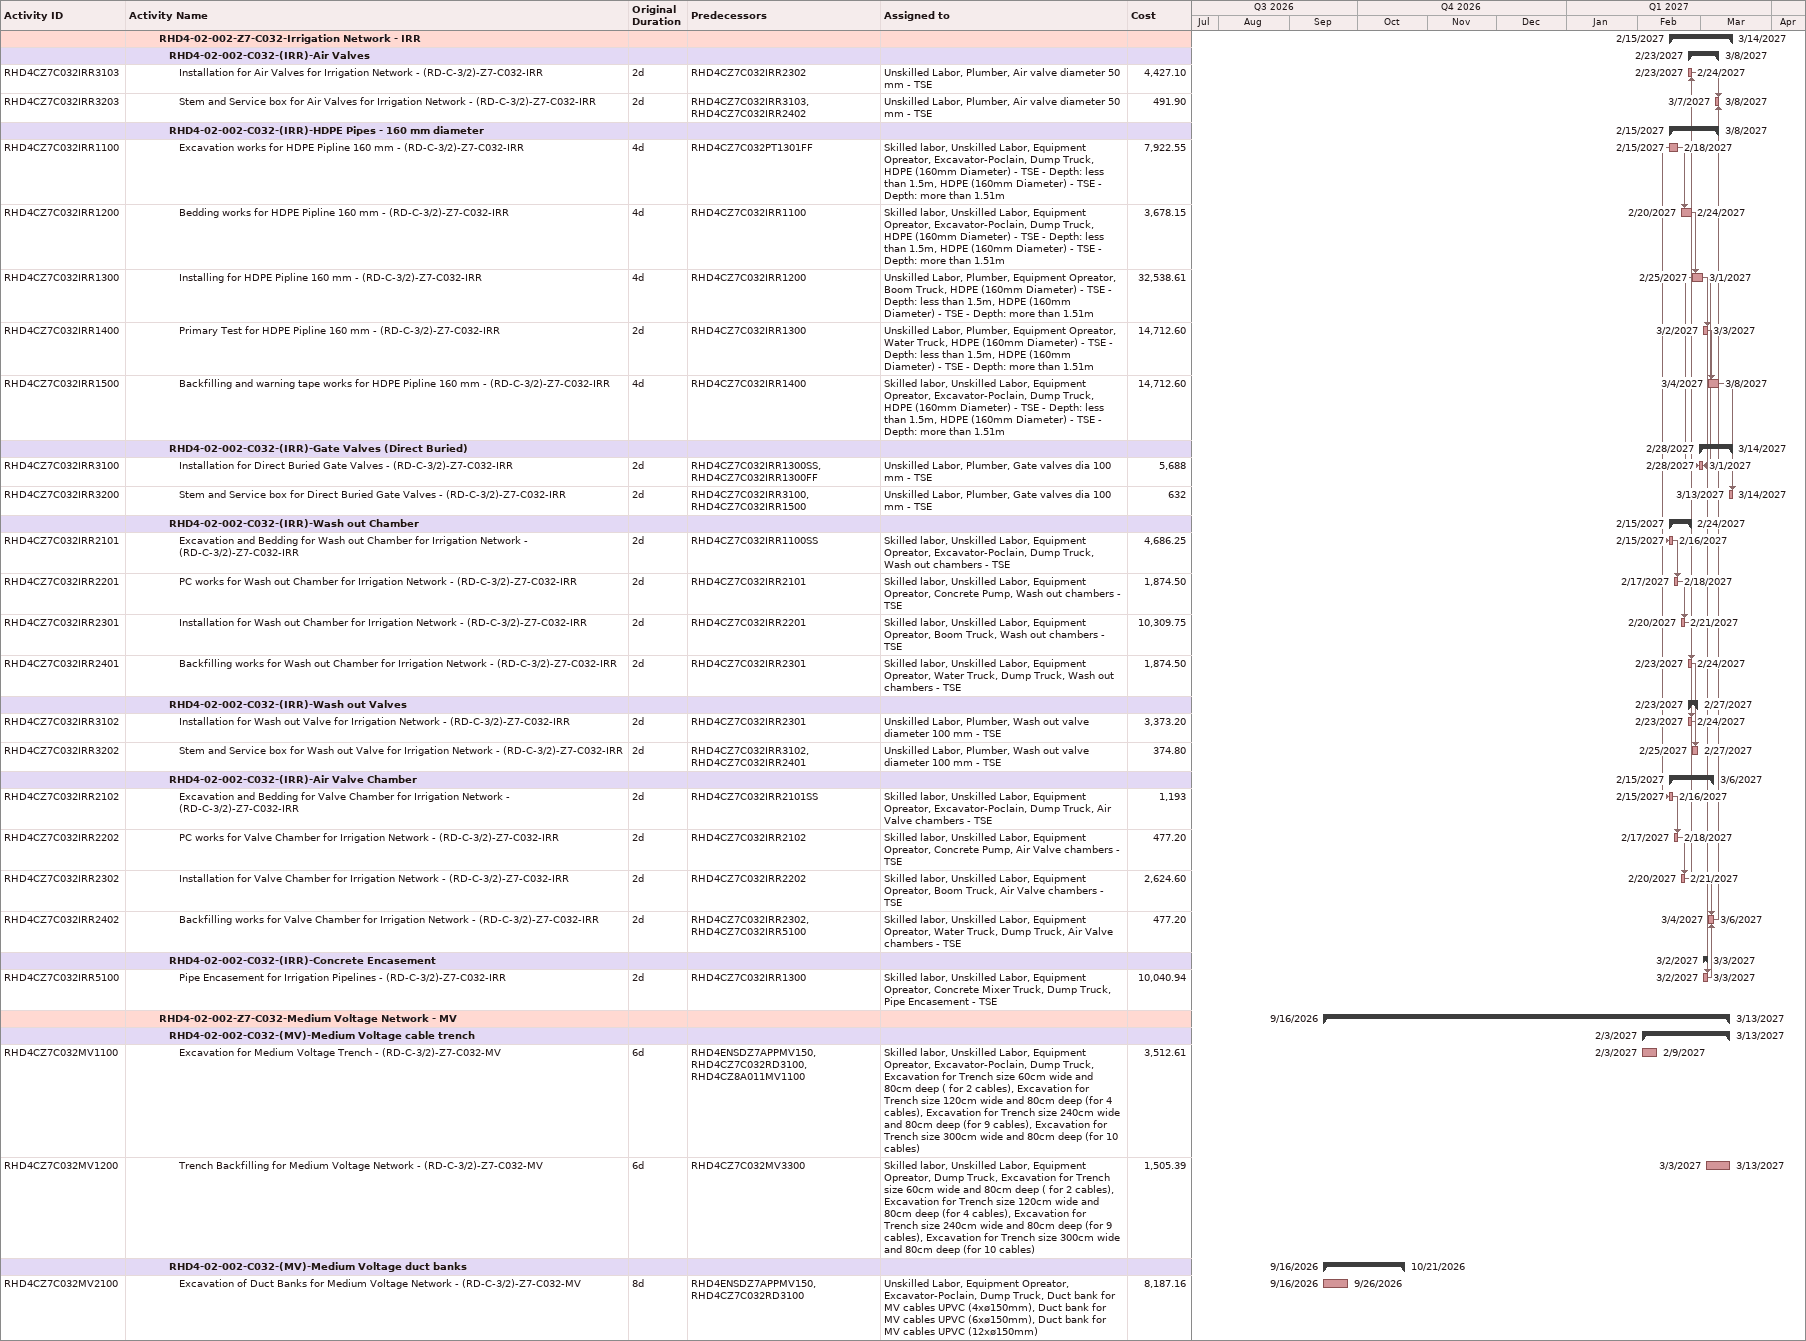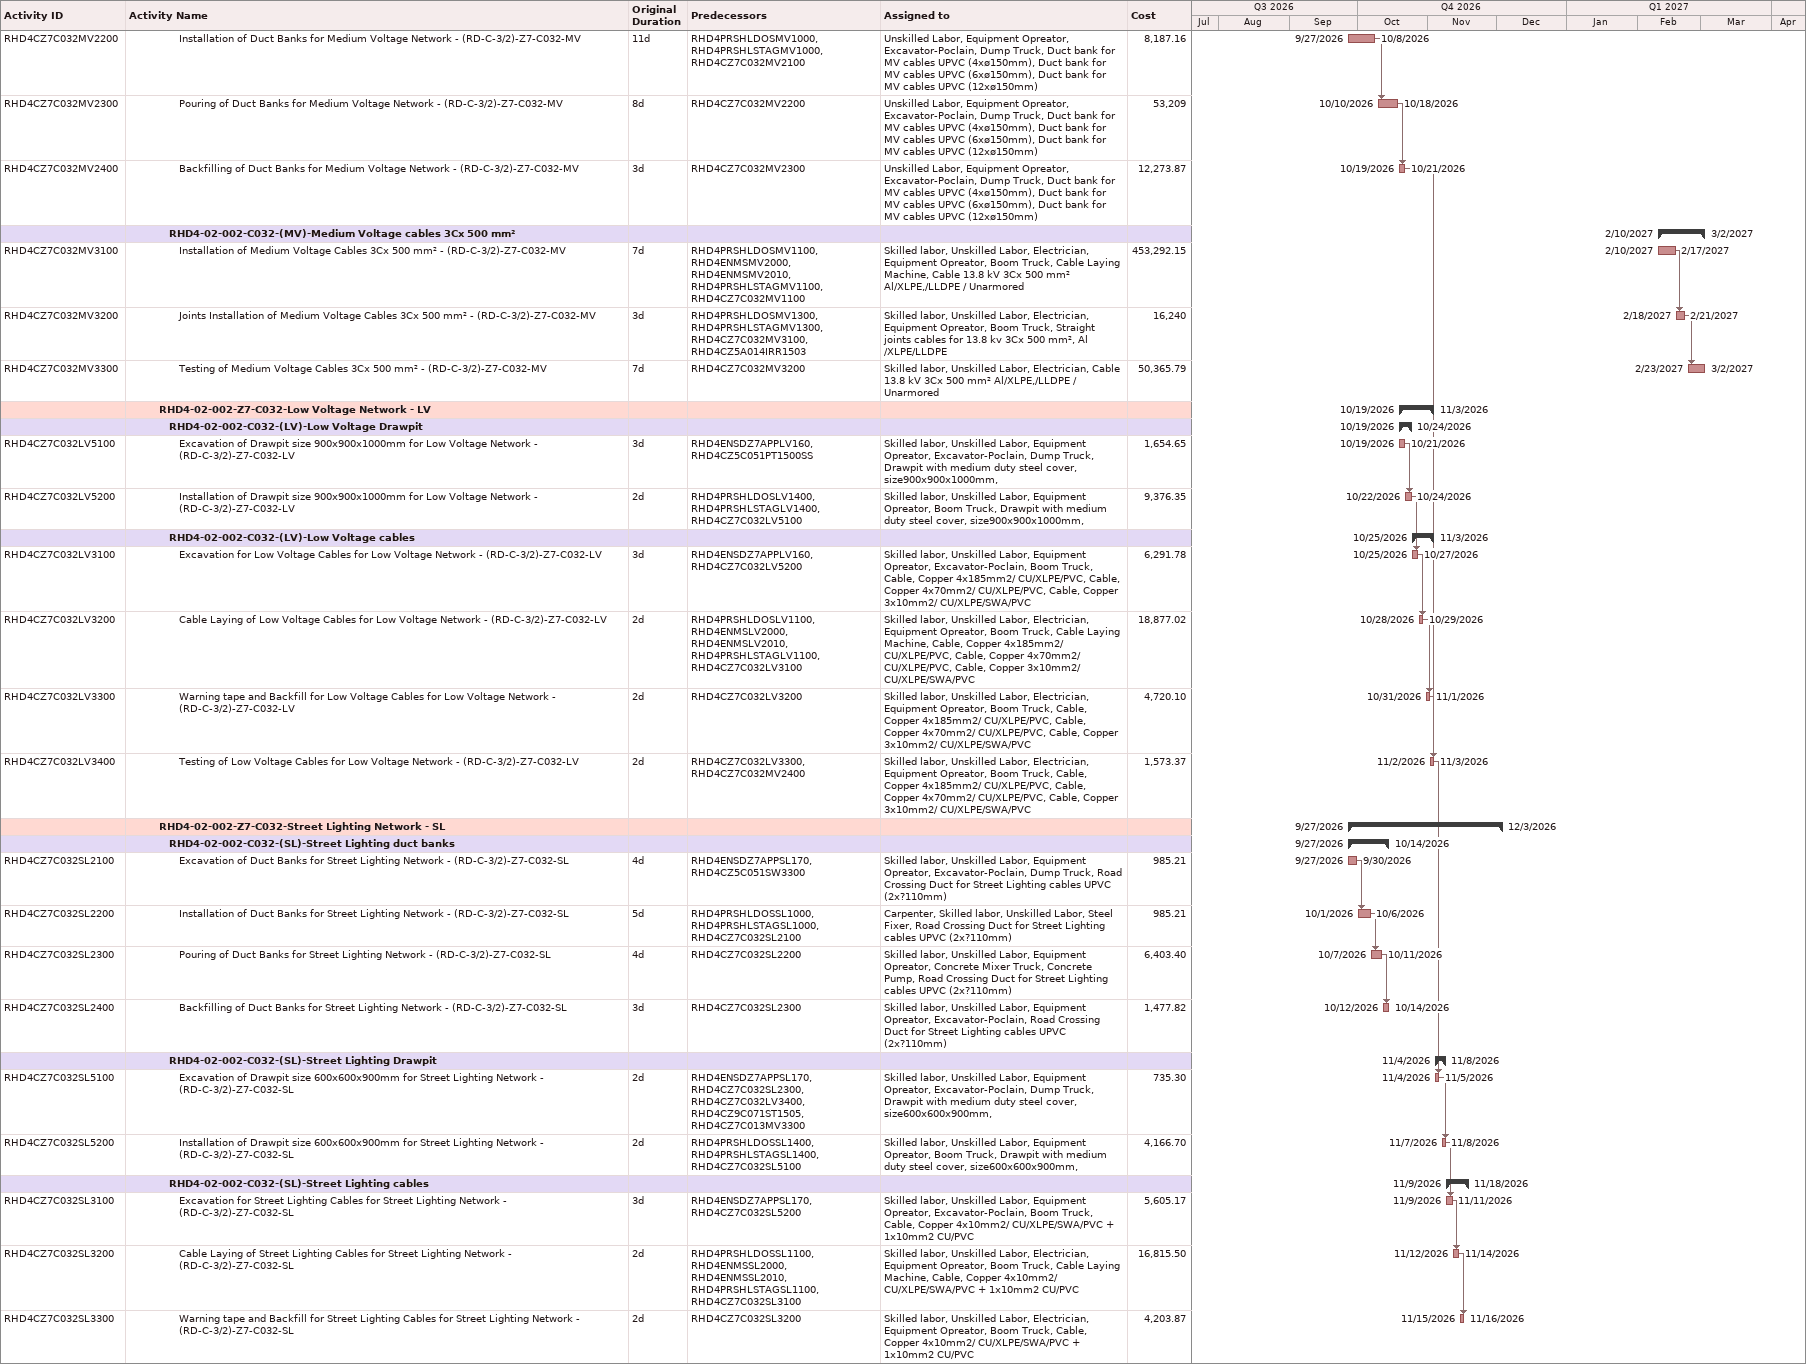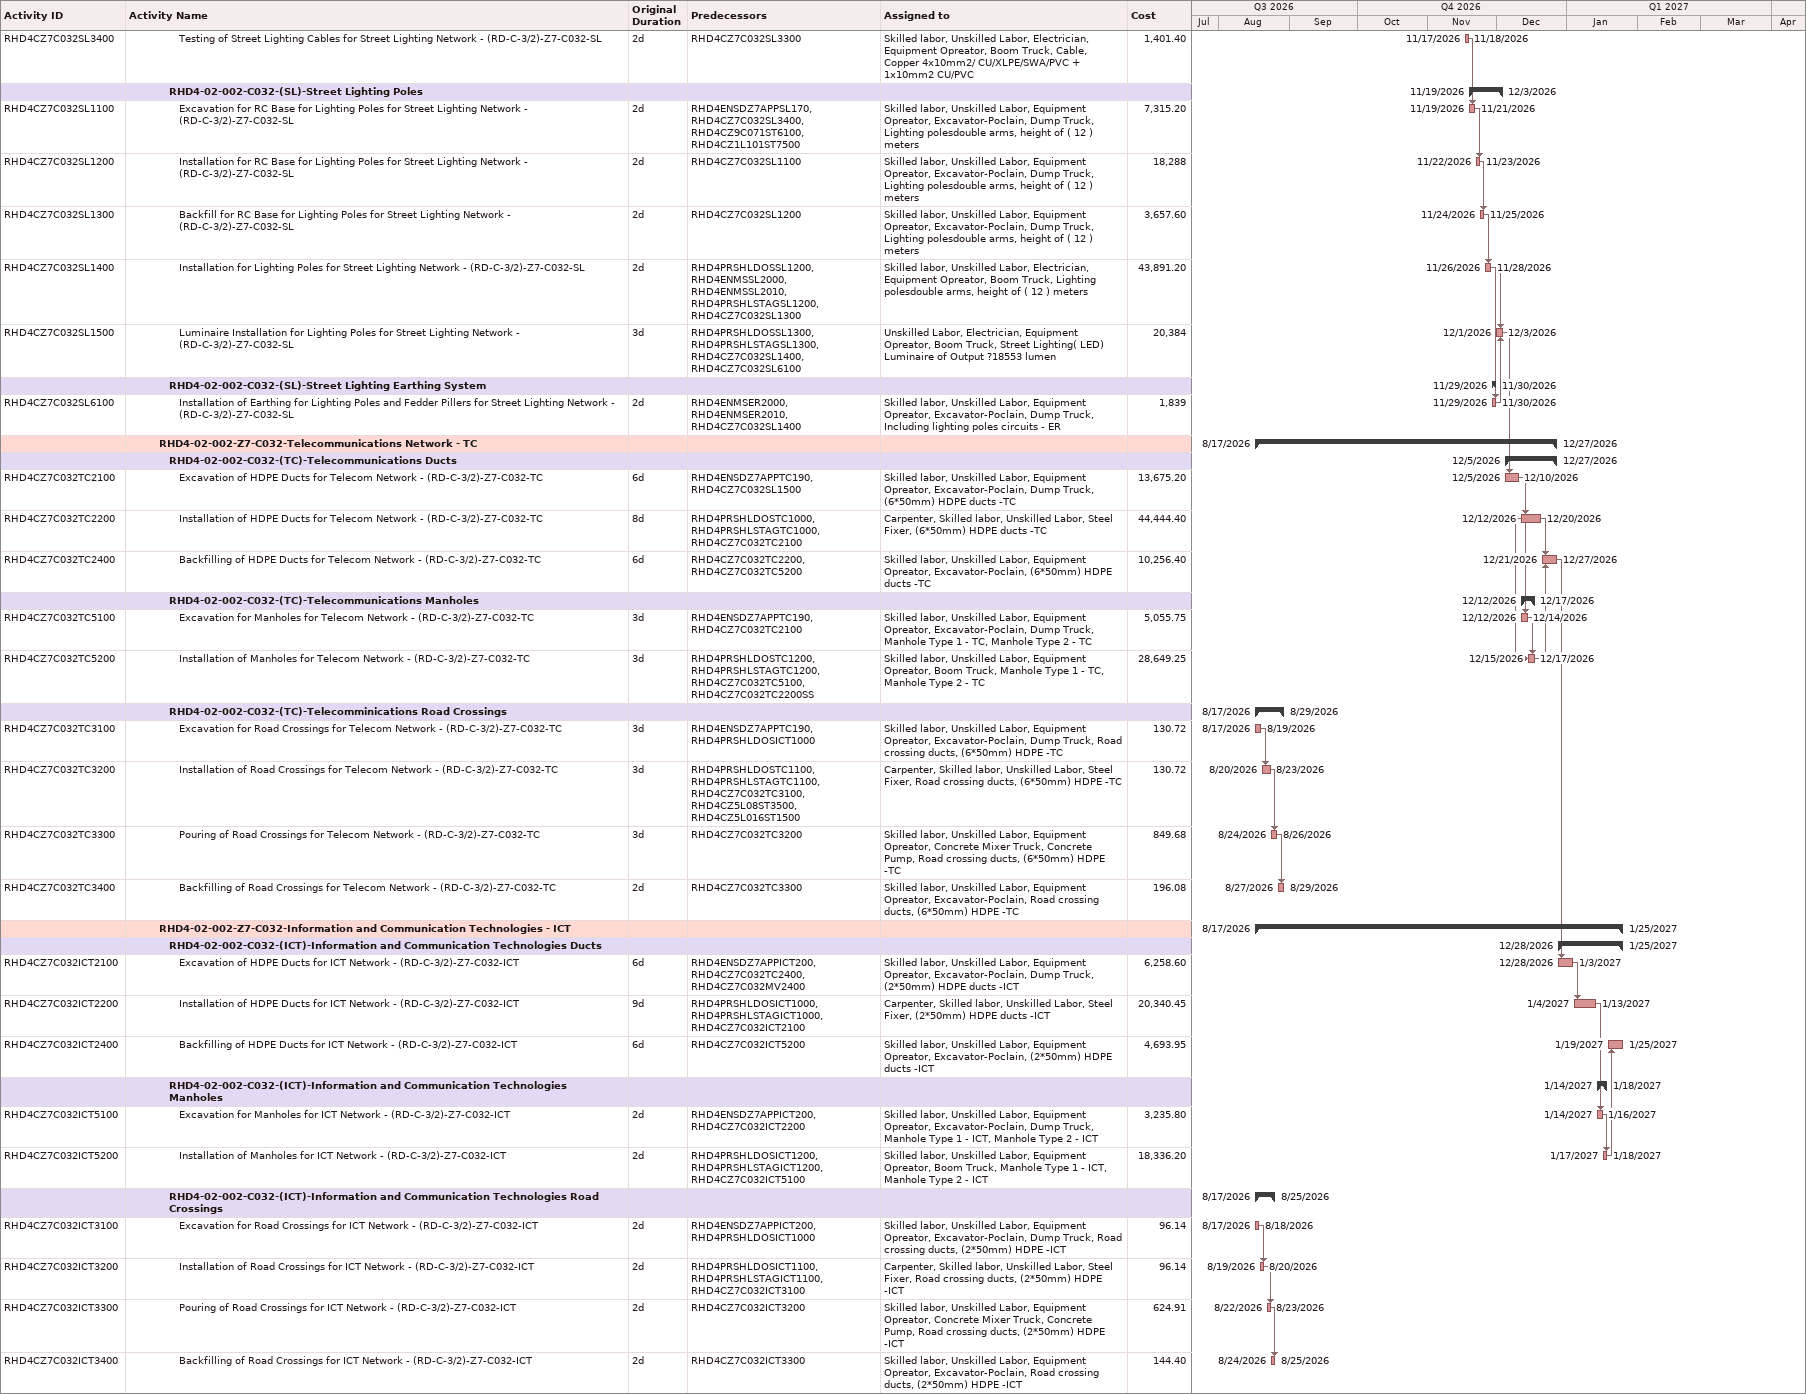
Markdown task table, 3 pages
| ID | Level | Task | Original duration | Start | Finish | Predecessors | Resources | Cost |
|---|---|---|---|---|---|---|---|---|
|  | 4 | **RHD4-02-002-Z7-C032-Irrigation Network - IRR** |  | 2027-02-15 | 2027-03-14 |  |  |  |
|  | 5 | **RHD4-02-002-C032-(IRR)-Air Valves** |  | 2027-02-23 | 2027-03-08 |  |  |  |
| RHD4CZ7C032IRR3103 | 6 | Installation for Air Valves for Irrigation Network - (RD-C-3/2)-Z7-C032-IRR | 2d | 2027-02-23 | 2027-02-24 | RHD4CZ7C032IRR2302 | Unskilled Labor, Plumber, Air valve diameter 50 mm - TSE | 4427.10 |
| RHD4CZ7C032IRR3203 | 6 | Stem and Service box for Air Valves for Irrigation Network - (RD-C-3/2)-Z7-C032-IRR | 2d | 2027-03-07 | 2027-03-08 | RHD4CZ7C032IRR3103, RHD4CZ7C032IRR2402 | Unskilled Labor, Plumber, Air valve diameter 50 mm - TSE | 491.90 |
|  | 5 | **RHD4-02-002-C032-(IRR)-HDPE Pipes - 160 mm diameter** |  | 2027-02-15 | 2027-03-08 |  |  |  |
| RHD4CZ7C032IRR1100 | 6 | Excavation works for HDPE Pipline 160 mm - (RD-C-3/2)-Z7-C032-IRR | 4d | 2027-02-15 | 2027-02-18 | RHD4CZ7C032PT1301FF | Skilled labor, Unskilled Labor, Equipment Opreator, Excavator-Poclain, Dump Truck, HDPE (160mm Diameter) - TSE - Depth: less than 1.5m, HDPE (160mm Diameter) - TSE - Depth: more than 1.51m | 7922.55 |
| RHD4CZ7C032IRR1200 | 6 | Bedding works for HDPE Pipline 160 mm - (RD-C-3/2)-Z7-C032-IRR | 4d | 2027-02-20 | 2027-02-24 | RHD4CZ7C032IRR1100 | Skilled labor, Unskilled Labor, Equipment Opreator, Excavator-Poclain, Dump Truck, HDPE (160mm Diameter) - TSE - Depth: less than 1.5m, HDPE (160mm Diameter) - TSE - Depth: more than 1.51m | 3678.15 |
| RHD4CZ7C032IRR1300 | 6 | Installing for HDPE Pipline 160 mm - (RD-C-3/2)-Z7-C032-IRR | 4d | 2027-02-25 | 2027-03-01 | RHD4CZ7C032IRR1200 | Unskilled Labor, Plumber, Equipment Opreator, Boom Truck, HDPE (160mm Diameter) - TSE - Depth: less than 1.5m, HDPE (160mm Diameter) - TSE - Depth: more than 1.51m | 32538.61 |
| RHD4CZ7C032IRR1400 | 6 | Primary Test for HDPE Pipline 160 mm - (RD-C-3/2)-Z7-C032-IRR | 2d | 2027-03-02 | 2027-03-03 | RHD4CZ7C032IRR1300 | Unskilled Labor, Plumber, Equipment Opreator, Water Truck, HDPE (160mm Diameter) - TSE - Depth: less than 1.5m, HDPE (160mm Diameter) - TSE - Depth: more than 1.51m | 14712.60 |
| RHD4CZ7C032IRR1500 | 6 | Backfilling and warning tape works for HDPE Pipline 160 mm - (RD-C-3/2)-Z7-C032-IRR | 4d | 2027-03-04 | 2027-03-08 | RHD4CZ7C032IRR1400 | Skilled labor, Unskilled Labor, Equipment Opreator, Excavator-Poclain, Dump Truck, HDPE (160mm Diameter) - TSE - Depth: less than 1.5m, HDPE (160mm Diameter) - TSE - Depth: more than 1.51m | 14712.60 |
|  | 5 | **RHD4-02-002-C032-(IRR)-Gate Valves (Direct Buried)** |  | 2027-02-28 | 2027-03-14 |  |  |  |
| RHD4CZ7C032IRR3100 | 6 | Installation for Direct Buried Gate Valves - (RD-C-3/2)-Z7-C032-IRR | 2d | 2027-02-28 | 2027-03-01 | RHD4CZ7C032IRR1300SS, RHD4CZ7C032IRR1300FF | Unskilled Labor, Plumber, Gate valves dia 100 mm - TSE | 5688 |
| RHD4CZ7C032IRR3200 | 6 | Stem and Service box for Direct Buried Gate Valves - (RD-C-3/2)-Z7-C032-IRR | 2d | 2027-03-13 | 2027-03-14 | RHD4CZ7C032IRR3100, RHD4CZ7C032IRR1500 | Unskilled Labor, Plumber, Gate valves dia 100 mm - TSE | 632 |
|  | 5 | **RHD4-02-002-C032-(IRR)-Wash out Chamber** |  | 2027-02-15 | 2027-02-24 |  |  |  |
| RHD4CZ7C032IRR2101 | 6 | Excavation and Bedding for Wash out Chamber for Irrigation Network - (RD-C-3/2)-Z7-C032-IRR | 2d | 2027-02-15 | 2027-02-16 | RHD4CZ7C032IRR1100SS | Skilled labor, Unskilled Labor, Equipment Opreator, Excavator-Poclain, Dump Truck, Wash out chambers - TSE | 4686.25 |
| RHD4CZ7C032IRR2201 | 6 | PC works for Wash out Chamber for Irrigation Network - (RD-C-3/2)-Z7-C032-IRR | 2d | 2027-02-17 | 2027-02-18 | RHD4CZ7C032IRR2101 | Skilled labor, Unskilled Labor, Equipment Opreator, Concrete Pump, Wash out chambers - TSE | 1874.50 |
| RHD4CZ7C032IRR2301 | 6 | Installation for Wash out Chamber for Irrigation Network - (RD-C-3/2)-Z7-C032-IRR | 2d | 2027-02-20 | 2027-02-21 | RHD4CZ7C032IRR2201 | Skilled labor, Unskilled Labor, Equipment Opreator, Boom Truck, Wash out chambers - TSE | 10309.75 |
| RHD4CZ7C032IRR2401 | 6 | Backfilling works for Wash out Chamber for Irrigation Network - (RD-C-3/2)-Z7-C032-IRR | 2d | 2027-02-23 | 2027-02-24 | RHD4CZ7C032IRR2301 | Skilled labor, Unskilled Labor, Equipment Opreator, Water Truck, Dump Truck, Wash out chambers - TSE | 1874.50 |
|  | 5 | **RHD4-02-002-C032-(IRR)-Wash out Valves** |  | 2027-02-23 | 2027-02-27 |  |  |  |
| RHD4CZ7C032IRR3102 | 6 | Installation for Wash out Valve for Irrigation Network - (RD-C-3/2)-Z7-C032-IRR | 2d | 2027-02-23 | 2027-02-24 | RHD4CZ7C032IRR2301 | Unskilled Labor, Plumber, Wash out valve diameter 100 mm - TSE | 3373.20 |
| RHD4CZ7C032IRR3202 | 6 | Stem and Service box for Wash out Valve for Irrigation Network - (RD-C-3/2)-Z7-C032-IRR | 2d | 2027-02-25 | 2027-02-27 | RHD4CZ7C032IRR3102, RHD4CZ7C032IRR2401 | Unskilled Labor, Plumber, Wash out valve diameter 100 mm - TSE | 374.80 |
|  | 5 | **RHD4-02-002-C032-(IRR)-Air Valve Chamber** |  | 2027-02-15 | 2027-03-06 |  |  |  |
| RHD4CZ7C032IRR2102 | 6 | Excavation and Bedding for Valve Chamber for Irrigation Network - (RD-C-3/2)-Z7-C032-IRR | 2d | 2027-02-15 | 2027-02-16 | RHD4CZ7C032IRR2101SS | Skilled labor, Unskilled Labor, Equipment Opreator, Excavator-Poclain, Dump Truck, Air Valve chambers - TSE | 1193 |
| RHD4CZ7C032IRR2202 | 6 | PC works for Valve Chamber for Irrigation Network - (RD-C-3/2)-Z7-C032-IRR | 2d | 2027-02-17 | 2027-02-18 | RHD4CZ7C032IRR2102 | Skilled labor, Unskilled Labor, Equipment Opreator, Concrete Pump, Air Valve chambers - TSE | 477.20 |
| RHD4CZ7C032IRR2302 | 6 | Installation for Valve Chamber for Irrigation Network - (RD-C-3/2)-Z7-C032-IRR | 2d | 2027-02-20 | 2027-02-21 | RHD4CZ7C032IRR2202 | Skilled labor, Unskilled Labor, Equipment Opreator, Boom Truck, Air Valve chambers - TSE | 2624.60 |
| RHD4CZ7C032IRR2402 | 6 | Backfilling works for Valve Chamber for Irrigation Network - (RD-C-3/2)-Z7-C032-IRR | 2d | 2027-03-04 | 2027-03-06 | RHD4CZ7C032IRR2302, RHD4CZ7C032IRR5100 | Skilled labor, Unskilled Labor, Equipment Opreator, Water Truck, Dump Truck, Air Valve chambers - TSE | 477.20 |
|  | 5 | **RHD4-02-002-C032-(IRR)-Concrete Encasement** |  | 2027-03-02 | 2027-03-03 |  |  |  |
| RHD4CZ7C032IRR5100 | 6 | Pipe Encasement for Irrigation Pipelines - (RD-C-3/2)-Z7-C032-IRR | 2d | 2027-03-02 | 2027-03-03 | RHD4CZ7C032IRR1300 | Skilled labor, Unskilled Labor, Equipment Opreator, Concrete Mixer Truck, Dump Truck, Pipe Encasement - TSE | 10040.94 |
|  | 4 | **RHD4-02-002-Z7-C032-Medium Voltage Network - MV** |  | 2026-09-16 | 2027-03-13 |  |  |  |
|  | 5 | **RHD4-02-002-C032-(MV)-Medium Voltage cable trench** |  | 2027-02-03 | 2027-03-13 |  |  |  |
| RHD4CZ7C032MV1100 | 6 | Excavation for Medium Voltage Trench - (RD-C-3/2)-Z7-C032-MV | 6d | 2027-02-03 | 2027-02-09 | RHD4ENSDZ7APPMV150, RHD4CZ7C032RD3100, RHD4CZ8A011MV1100 | Skilled labor, Unskilled Labor, Equipment Opreator, Excavator-Poclain, Dump Truck, Excavation for Trench size 60cm wide and 80cm deep ( for 2 cables), Excavation for Trench size 120cm wide and 80cm deep (for 4 cables), Excavation for Trench size 240cm wide and 80cm deep (for 9 cables), Excavation for Trench size 300cm wide and 80cm deep (for 10 cables) | 3512.61 |
| RHD4CZ7C032MV1200 | 6 | Trench Backfilling for Medium Voltage Network - (RD-C-3/2)-Z7-C032-MV | 6d | 2027-03-03 | 2027-03-13 | RHD4CZ7C032MV3300 | Skilled labor, Unskilled Labor, Equipment Opreator, Dump Truck, Excavation for Trench size 60cm wide and 80cm deep ( for 2 cables), Excavation for Trench size 120cm wide and 80cm deep (for 4 cables), Excavation for Trench size 240cm wide and 80cm deep (for 9 cables), Excavation for Trench size 300cm wide and 80cm deep (for 10 cables) | 1505.39 |
|  | 5 | **RHD4-02-002-C032-(MV)-Medium Voltage duct banks** |  | 2026-09-16 | 2026-10-21 |  |  |  |
| RHD4CZ7C032MV2100 | 6 | Excavation of Duct Banks for Medium Voltage Network - (RD-C-3/2)-Z7-C032-MV | 8d | 2026-09-16 | 2026-09-26 | RHD4ENSDZ7APPMV150, RHD4CZ7C032RD3100 | Unskilled Labor, Equipment Opreator, Excavator-Poclain, Dump Truck, Duct bank for MV cables UPVC (4xø150mm), Duct bank for MV cables UPVC (6xø150mm), Duct bank for MV cables UPVC (12xø150mm) | 8187.16 |
| RHD4CZ7C032MV2200 | 6 | Installation of Duct Banks for Medium Voltage Network - (RD-C-3/2)-Z7-C032-MV | 11d | 2026-09-27 | 2026-10-08 | RHD4PRSHLDOSMV1000, RHD4PRSHLSTAGMV1000, RHD4CZ7C032MV2100 | Unskilled Labor, Equipment Opreator, Excavator-Poclain, Dump Truck, Duct bank for MV cables UPVC (4xø150mm), Duct bank for MV cables UPVC (6xø150mm), Duct bank for MV cables UPVC (12xø150mm) | 8187.16 |
| RHD4CZ7C032MV2300 | 6 | Pouring of Duct Banks for Medium Voltage Network - (RD-C-3/2)-Z7-C032-MV | 8d | 2026-10-10 | 2026-10-18 | RHD4CZ7C032MV2200 | Unskilled Labor, Equipment Opreator, Excavator-Poclain, Dump Truck, Duct bank for MV cables UPVC (4xø150mm), Duct bank for MV cables UPVC (6xø150mm), Duct bank for MV cables UPVC (12xø150mm) | 53209 |
| RHD4CZ7C032MV2400 | 6 | Backfilling of Duct Banks for Medium Voltage Network - (RD-C-3/2)-Z7-C032-MV | 3d | 2026-10-19 | 2026-10-21 | RHD4CZ7C032MV2300 | Unskilled Labor, Equipment Opreator, Excavator-Poclain, Dump Truck, Duct bank for MV cables UPVC (4xø150mm), Duct bank for MV cables UPVC (6xø150mm), Duct bank for MV cables UPVC (12xø150mm) | 12273.87 |
|  | 5 | **RHD4-02-002-C032-(MV)-Medium Voltage cables 3Cx 500 mm²** |  | 2027-02-10 | 2027-03-02 |  |  |  |
| RHD4CZ7C032MV3100 | 6 | Installation of Medium Voltage Cables 3Cx 500 mm² - (RD-C-3/2)-Z7-C032-MV | 7d | 2027-02-10 | 2027-02-17 | RHD4PRSHLDOSMV1100, RHD4ENMSMV2000, RHD4ENMSMV2010, RHD4PRSHLSTAGMV1100, RHD4CZ7C032MV1100 | Skilled labor, Unskilled Labor, Electrician, Equipment Opreator, Boom Truck, Cable Laying Machine, Cable 13.8 kV 3Cx 500 mm² Al/XLPE,/LLDPE / Unarmored | 453292.15 |
| RHD4CZ7C032MV3200 | 6 | Joints Installation of Medium Voltage Cables 3Cx 500 mm² - (RD-C-3/2)-Z7-C032-MV | 3d | 2027-02-18 | 2027-02-21 | RHD4PRSHLDOSMV1300, RHD4PRSHLSTAGMV1300, RHD4CZ7C032MV3100, RHD4CZ5A014IRR1503 | Skilled labor, Unskilled Labor, Electrician, Equipment Opreator, Boom Truck, Straight joints cables for 13.8 kv 3Cx 500 mm², Al /XLPE/LLDPE | 16240 |
| RHD4CZ7C032MV3300 | 6 | Testing of Medium Voltage Cables 3Cx 500 mm² - (RD-C-3/2)-Z7-C032-MV | 7d | 2027-02-23 | 2027-03-02 | RHD4CZ7C032MV3200 | Skilled labor, Unskilled Labor, Electrician, Cable 13.8 kV 3Cx 500 mm² Al/XLPE,/LLDPE / Unarmored | 50365.79 |
|  | 4 | **RHD4-02-002-Z7-C032-Low Voltage Network - LV** |  | 2026-10-19 | 2026-11-03 |  |  |  |
|  | 5 | **RHD4-02-002-C032-(LV)-Low Voltage Drawpit** |  | 2026-10-19 | 2026-10-24 |  |  |  |
| RHD4CZ7C032LV5100 | 6 | Excavation of Drawpit size 900x900x1000mm for Low Voltage Network - (RD-C-3/2)-Z7-C032-LV | 3d | 2026-10-19 | 2026-10-21 | RHD4ENSDZ7APPLV160, RHD4CZ5C051PT1500SS | Skilled labor, Unskilled Labor, Equipment Opreator, Excavator-Poclain, Dump Truck, Drawpit with medium duty steel cover, size900x900x1000mm, | 1654.65 |
| RHD4CZ7C032LV5200 | 6 | Installation of Drawpit size 900x900x1000mm for Low Voltage Network - (RD-C-3/2)-Z7-C032-LV | 2d | 2026-10-22 | 2026-10-24 | RHD4PRSHLDOSLV1400, RHD4PRSHLSTAGLV1400, RHD4CZ7C032LV5100 | Skilled labor, Unskilled Labor, Equipment Opreator, Boom Truck, Drawpit with medium duty steel cover, size900x900x1000mm, | 9376.35 |
|  | 5 | **RHD4-02-002-C032-(LV)-Low Voltage cables** |  | 2026-10-25 | 2026-11-03 |  |  |  |
| RHD4CZ7C032LV3100 | 6 | Excavation for Low Voltage Cables for Low Voltage Network - (RD-C-3/2)-Z7-C032-LV | 3d | 2026-10-25 | 2026-10-27 | RHD4ENSDZ7APPLV160, RHD4CZ7C032LV5200 | Skilled labor, Unskilled Labor, Equipment Opreator, Excavator-Poclain, Boom Truck, Cable, Copper 4x185mm2/ CU/XLPE/PVC, Cable, Copper 4x70mm2/ CU/XLPE/PVC, Cable, Copper 3x10mm2/ CU/XLPE/SWA/PVC | 6291.78 |
| RHD4CZ7C032LV3200 | 6 | Cable Laying of Low Voltage Cables for Low Voltage Network - (RD-C-3/2)-Z7-C032-LV | 2d | 2026-10-28 | 2026-10-29 | RHD4PRSHLDOSLV1100, RHD4ENMSLV2000, RHD4ENMSLV2010, RHD4PRSHLSTAGLV1100, RHD4CZ7C032LV3100 | Skilled labor, Unskilled Labor, Electrician, Equipment Opreator, Boom Truck, Cable Laying Machine, Cable, Copper 4x185mm2/ CU/XLPE/PVC, Cable, Copper 4x70mm2/ CU/XLPE/PVC, Cable, Copper 3x10mm2/ CU/XLPE/SWA/PVC | 18877.02 |
| RHD4CZ7C032LV3300 | 6 | Warning tape and Backfill for Low Voltage Cables for Low Voltage Network - (RD-C-3/2)-Z7-C032-LV | 2d | 2026-10-31 | 2026-11-01 | RHD4CZ7C032LV3200 | Skilled labor, Unskilled Labor, Electrician, Equipment Opreator, Boom Truck, Cable, Copper 4x185mm2/ CU/XLPE/PVC, Cable, Copper 4x70mm2/ CU/XLPE/PVC, Cable, Copper 3x10mm2/ CU/XLPE/SWA/PVC | 4720.10 |
| RHD4CZ7C032LV3400 | 6 | Testing of Low Voltage Cables for Low Voltage Network - (RD-C-3/2)-Z7-C032-LV | 2d | 2026-11-02 | 2026-11-03 | RHD4CZ7C032LV3300, RHD4CZ7C032MV2400 | Skilled labor, Unskilled Labor, Electrician, Equipment Opreator, Boom Truck, Cable, Copper 4x185mm2/ CU/XLPE/PVC, Cable, Copper 4x70mm2/ CU/XLPE/PVC, Cable, Copper 3x10mm2/ CU/XLPE/SWA/PVC | 1573.37 |
|  | 4 | **RHD4-02-002-Z7-C032-Street Lighting Network - SL** |  | 2026-09-27 | 2026-12-03 |  |  |  |
|  | 5 | **RHD4-02-002-C032-(SL)-Street Lighting duct banks** |  | 2026-09-27 | 2026-10-14 |  |  |  |
| RHD4CZ7C032SL2100 | 6 | Excavation of Duct Banks for Street Lighting Network - (RD-C-3/2)-Z7-C032-SL | 4d | 2026-09-27 | 2026-09-30 | RHD4ENSDZ7APPSL170, RHD4CZ5C051SW3300 | Skilled labor, Unskilled Labor, Equipment Opreator, Excavator-Poclain, Dump Truck, Road Crossing Duct for Street Lighting cables UPVC (2x?110mm) | 985.21 |
| RHD4CZ7C032SL2200 | 6 | Installation of Duct Banks for Street Lighting Network - (RD-C-3/2)-Z7-C032-SL | 5d | 2026-10-01 | 2026-10-06 | RHD4PRSHLDOSSL1000, RHD4PRSHLSTAGSL1000, RHD4CZ7C032SL2100 | Carpenter, Skilled labor, Unskilled Labor, Steel Fixer, Road Crossing Duct for Street Lighting cables UPVC (2x?110mm) | 985.21 |
| RHD4CZ7C032SL2300 | 6 | Pouring of Duct Banks for Street Lighting Network - (RD-C-3/2)-Z7-C032-SL | 4d | 2026-10-07 | 2026-10-11 | RHD4CZ7C032SL2200 | Skilled labor, Unskilled Labor, Equipment Opreator, Concrete Mixer Truck, Concrete Pump, Road Crossing Duct for Street Lighting cables UPVC (2x?110mm) | 6403.40 |
| RHD4CZ7C032SL2400 | 6 | Backfilling of Duct Banks for Street Lighting Network - (RD-C-3/2)-Z7-C032-SL | 3d | 2026-10-12 | 2026-10-14 | RHD4CZ7C032SL2300 | Skilled labor, Unskilled Labor, Equipment Opreator, Excavator-Poclain, Road Crossing Duct for Street Lighting cables UPVC (2x?110mm) | 1477.82 |
|  | 5 | **RHD4-02-002-C032-(SL)-Street Lighting Drawpit** |  | 2026-11-04 | 2026-11-08 |  |  |  |
| RHD4CZ7C032SL5100 | 6 | Excavation of Drawpit size 600x600x900mm for Street Lighting Network - (RD-C-3/2)-Z7-C032-SL | 2d | 2026-11-04 | 2026-11-05 | RHD4ENSDZ7APPSL170, RHD4CZ7C032SL2300, RHD4CZ7C032LV3400, RHD4CZ9C071ST1505, RHD4CZ7C013MV3300 | Skilled labor, Unskilled Labor, Equipment Opreator, Excavator-Poclain, Dump Truck, Drawpit with medium duty steel cover, size600x600x900mm, | 735.30 |
| RHD4CZ7C032SL5200 | 6 | Installation of Drawpit size 600x600x900mm for Street Lighting Network - (RD-C-3/2)-Z7-C032-SL | 2d | 2026-11-07 | 2026-11-08 | RHD4PRSHLDOSSL1400, RHD4PRSHLSTAGSL1400, RHD4CZ7C032SL5100 | Skilled labor, Unskilled Labor, Equipment Opreator, Boom Truck, Drawpit with medium duty steel cover, size600x600x900mm, | 4166.70 |
|  | 5 | **RHD4-02-002-C032-(SL)-Street Lighting cables** |  | 2026-11-09 | 2026-11-18 |  |  |  |
| RHD4CZ7C032SL3100 | 6 | Excavation for Street Lighting Cables for Street Lighting Network - (RD-C-3/2)-Z7-C032-SL | 3d | 2026-11-09 | 2026-11-11 | RHD4ENSDZ7APPSL170, RHD4CZ7C032SL5200 | Skilled labor, Unskilled Labor, Equipment Opreator, Excavator-Poclain, Boom Truck, Cable, Copper 4x10mm2/ CU/XLPE/SWA/PVC + 1x10mm2 CU/PVC | 5605.17 |
| RHD4CZ7C032SL3200 | 6 | Cable Laying of Street Lighting Cables for Street Lighting Network - (RD-C-3/2)-Z7-C032-SL | 2d | 2026-11-12 | 2026-11-14 | RHD4PRSHLDOSSL1100, RHD4ENMSSL2000, RHD4ENMSSL2010, RHD4PRSHLSTAGSL1100, RHD4CZ7C032SL3100 | Skilled labor, Unskilled Labor, Electrician, Equipment Opreator, Boom Truck, Cable Laying Machine, Cable, Copper 4x10mm2/ CU/XLPE/SWA/PVC + 1x10mm2 CU/PVC | 16815.50 |
| RHD4CZ7C032SL3300 | 6 | Warning tape and Backfill for Street Lighting Cables for Street Lighting Network - (RD-C-3/2)-Z7-C032-SL | 2d | 2026-11-15 | 2026-11-16 | RHD4CZ7C032SL3200 | Skilled labor, Unskilled Labor, Electrician, Equipment Opreator, Boom Truck, Cable, Copper 4x10mm2/ CU/XLPE/SWA/PVC + 1x10mm2 CU/PVC | 4203.87 |
| RHD4CZ7C032SL3400 | 6 | Testing of Street Lighting Cables for Street Lighting Network - (RD-C-3/2)-Z7-C032-SL | 2d | 2026-11-17 | 2026-11-18 | RHD4CZ7C032SL3300 | Skilled labor, Unskilled Labor, Electrician, Equipment Opreator, Boom Truck, Cable, Copper 4x10mm2/ CU/XLPE/SWA/PVC + 1x10mm2 CU/PVC | 1401.40 |
|  | 5 | **RHD4-02-002-C032-(SL)-Street Lighting Poles** |  | 2026-11-19 | 2026-12-03 |  |  |  |
| RHD4CZ7C032SL1100 | 6 | Excavation for RC Base for Lighting Poles for Street Lighting Network - (RD-C-3/2)-Z7-C032-SL | 2d | 2026-11-19 | 2026-11-21 | RHD4ENSDZ7APPSL170, RHD4CZ7C032SL3400, RHD4CZ9C071ST6100, RHD4CZ1L101ST7500 | Skilled labor, Unskilled Labor, Equipment Opreator, Excavator-Poclain, Dump Truck, Lighting polesdouble arms, height of ( 12 ) meters | 7315.20 |
| RHD4CZ7C032SL1200 | 6 | Installation for RC Base for Lighting Poles for Street Lighting Network - (RD-C-3/2)-Z7-C032-SL | 2d | 2026-11-22 | 2026-11-23 | RHD4CZ7C032SL1100 | Skilled labor, Unskilled Labor, Equipment Opreator, Excavator-Poclain, Dump Truck, Lighting polesdouble arms, height of ( 12 ) meters | 18288 |
| RHD4CZ7C032SL1300 | 6 | Backfill for RC Base for Lighting Poles for Street Lighting Network - (RD-C-3/2)-Z7-C032-SL | 2d | 2026-11-24 | 2026-11-25 | RHD4CZ7C032SL1200 | Skilled labor, Unskilled Labor, Equipment Opreator, Excavator-Poclain, Dump Truck, Lighting polesdouble arms, height of ( 12 ) meters | 3657.60 |
| RHD4CZ7C032SL1400 | 6 | Installation for Lighting Poles for Street Lighting Network - (RD-C-3/2)-Z7-C032-SL | 2d | 2026-11-26 | 2026-11-28 | RHD4PRSHLDOSSL1200, RHD4ENMSSL2000, RHD4ENMSSL2010, RHD4PRSHLSTAGSL1200, RHD4CZ7C032SL1300 | Skilled labor, Unskilled Labor, Electrician, Equipment Opreator, Boom Truck, Lighting polesdouble arms, height of ( 12 ) meters | 43891.20 |
| RHD4CZ7C032SL1500 | 6 | Luminaire Installation for Lighting Poles for Street Lighting Network - (RD-C-3/2)-Z7-C032-SL | 3d | 2026-12-01 | 2026-12-03 | RHD4PRSHLDOSSL1300, RHD4PRSHLSTAGSL1300, RHD4CZ7C032SL1400, RHD4CZ7C032SL6100 | Unskilled Labor, Electrician, Equipment Opreator, Boom Truck, Street Lighting( LED) Luminaire of Output ?18553 lumen | 20384 |
|  | 5 | **RHD4-02-002-C032-(SL)-Street Lighting Earthing System** |  | 2026-11-29 | 2026-11-30 |  |  |  |
| RHD4CZ7C032SL6100 | 6 | Installation of Earthing for Lighting Poles and Fedder Pillers for Street Lighting Network - (RD-C-3/2)-Z7-C032-SL | 2d | 2026-11-29 | 2026-11-30 | RHD4ENMSER2000, RHD4ENMSER2010, RHD4CZ7C032SL1400 | Skilled labor, Unskilled Labor, Equipment Opreator, Excavator-Poclain, Dump Truck, Including lighting poles circuits - ER | 1839 |
|  | 4 | **RHD4-02-002-Z7-C032-Telecommunications Network - TC** |  | 2026-08-17 | 2026-12-27 |  |  |  |
|  | 5 | **RHD4-02-002-C032-(TC)-Telecommunications Ducts** |  | 2026-12-05 | 2026-12-27 |  |  |  |
| RHD4CZ7C032TC2100 | 6 | Excavation of HDPE Ducts for Telecom Network - (RD-C-3/2)-Z7-C032-TC | 6d | 2026-12-05 | 2026-12-10 | RHD4ENSDZ7APPTC190, RHD4CZ7C032SL1500 | Skilled labor, Unskilled Labor, Equipment Opreator, Excavator-Poclain, Dump Truck, (6*50mm) HDPE ducts -TC | 13675.20 |
| RHD4CZ7C032TC2200 | 6 | Installation of HDPE Ducts for Telecom Network - (RD-C-3/2)-Z7-C032-TC | 8d | 2026-12-12 | 2026-12-20 | RHD4PRSHLDOSTC1000, RHD4PRSHLSTAGTC1000, RHD4CZ7C032TC2100 | Carpenter, Skilled labor, Unskilled Labor, Steel Fixer, (6*50mm) HDPE ducts -TC | 44444.40 |
| RHD4CZ7C032TC2400 | 6 | Backfilling of HDPE Ducts for Telecom Network - (RD-C-3/2)-Z7-C032-TC | 6d | 2026-12-21 | 2026-12-27 | RHD4CZ7C032TC2200, RHD4CZ7C032TC5200 | Skilled labor, Unskilled Labor, Equipment Opreator, Excavator-Poclain, (6*50mm) HDPE ducts -TC | 10256.40 |
|  | 5 | **RHD4-02-002-C032-(TC)-Telecommunications Manholes** |  | 2026-12-12 | 2026-12-17 |  |  |  |
| RHD4CZ7C032TC5100 | 6 | Excavation for Manholes for Telecom Network - (RD-C-3/2)-Z7-C032-TC | 3d | 2026-12-12 | 2026-12-14 | RHD4ENSDZ7APPTC190, RHD4CZ7C032TC2100 | Skilled labor, Unskilled Labor, Equipment Opreator, Excavator-Poclain, Dump Truck, Manhole Type 1 - TC, Manhole Type 2 - TC | 5055.75 |
| RHD4CZ7C032TC5200 | 6 | Installation of Manholes for Telecom Network - (RD-C-3/2)-Z7-C032-TC | 3d | 2026-12-15 | 2026-12-17 | RHD4PRSHLDOSTC1200, RHD4PRSHLSTAGTC1200, RHD4CZ7C032TC5100, RHD4CZ7C032TC2200SS | Skilled labor, Unskilled Labor, Equipment Opreator, Boom Truck, Manhole Type 1 - TC, Manhole Type 2 - TC | 28649.25 |
|  | 5 | **RHD4-02-002-C032-(TC)-Telecomminications Road Crossings** |  | 2026-08-17 | 2026-08-29 |  |  |  |
| RHD4CZ7C032TC3100 | 6 | Excavation for Road Crossings for Telecom Network - (RD-C-3/2)-Z7-C032-TC | 3d | 2026-08-17 | 2026-08-19 | RHD4ENSDZ7APPTC190, RHD4PRSHLDOSICT1000 | Skilled labor, Unskilled Labor, Equipment Opreator, Excavator-Poclain, Dump Truck, Road crossing ducts, (6*50mm) HDPE -TC | 130.72 |
| RHD4CZ7C032TC3200 | 6 | Installation of Road Crossings for Telecom Network - (RD-C-3/2)-Z7-C032-TC | 3d | 2026-08-20 | 2026-08-23 | RHD4PRSHLDOSTC1100, RHD4PRSHLSTAGTC1100, RHD4CZ7C032TC3100, RHD4CZ5L08ST3500, RHD4CZ5L016ST1500 | Carpenter, Skilled labor, Unskilled Labor, Steel Fixer, Road crossing ducts, (6*50mm) HDPE -TC | 130.72 |
| RHD4CZ7C032TC3300 | 6 | Pouring of Road Crossings for Telecom Network - (RD-C-3/2)-Z7-C032-TC | 3d | 2026-08-24 | 2026-08-26 | RHD4CZ7C032TC3200 | Skilled labor, Unskilled Labor, Equipment Opreator, Concrete Mixer Truck, Concrete Pump, Road crossing ducts, (6*50mm) HDPE -TC | 849.68 |
| RHD4CZ7C032TC3400 | 6 | Backfilling of Road Crossings for Telecom Network - (RD-C-3/2)-Z7-C032-TC | 2d | 2026-08-27 | 2026-08-29 | RHD4CZ7C032TC3300 | Skilled labor, Unskilled Labor, Equipment Opreator, Excavator-Poclain, Road crossing ducts, (6*50mm) HDPE -TC | 196.08 |
|  | 4 | **RHD4-02-002-Z7-C032-Information and Communication Technologies - ICT** |  | 2026-08-17 | 2027-01-25 |  |  |  |
|  | 5 | **RHD4-02-002-C032-(ICT)-Information and Communication Technologies Ducts** |  | 2026-12-28 | 2027-01-25 |  |  |  |
| RHD4CZ7C032ICT2100 | 6 | Excavation of HDPE Ducts for ICT Network - (RD-C-3/2)-Z7-C032-ICT | 6d | 2026-12-28 | 2027-01-03 | RHD4ENSDZ7APPICT200, RHD4CZ7C032TC2400, RHD4CZ7C032MV2400 | Skilled labor, Unskilled Labor, Equipment Opreator, Excavator-Poclain, Dump Truck, (2*50mm) HDPE ducts -ICT | 6258.60 |
| RHD4CZ7C032ICT2200 | 6 | Installation of HDPE Ducts for ICT Network - (RD-C-3/2)-Z7-C032-ICT | 9d | 2027-01-04 | 2027-01-13 | RHD4PRSHLDOSICT1000, RHD4PRSHLSTAGICT1000, RHD4CZ7C032ICT2100 | Carpenter, Skilled labor, Unskilled Labor, Steel Fixer, (2*50mm) HDPE ducts -ICT | 20340.45 |
| RHD4CZ7C032ICT2400 | 6 | Backfilling of HDPE Ducts for ICT Network - (RD-C-3/2)-Z7-C032-ICT | 6d | 2027-01-19 | 2027-01-25 | RHD4CZ7C032ICT5200 | Skilled labor, Unskilled Labor, Equipment Opreator, Excavator-Poclain, (2*50mm) HDPE ducts -ICT | 4693.95 |
|  | 5 | **RHD4-02-002-C032-(ICT)-Information and Communication Technologies Manholes** |  | 2027-01-14 | 2027-01-18 |  |  |  |
| RHD4CZ7C032ICT5100 | 6 | Excavation for Manholes for ICT Network - (RD-C-3/2)-Z7-C032-ICT | 2d | 2027-01-14 | 2027-01-16 | RHD4ENSDZ7APPICT200, RHD4CZ7C032ICT2200 | Skilled labor, Unskilled Labor, Equipment Opreator, Excavator-Poclain, Dump Truck, Manhole Type 1 - ICT, Manhole Type 2 - ICT | 3235.80 |
| RHD4CZ7C032ICT5200 | 6 | Installation of Manholes for ICT Network - (RD-C-3/2)-Z7-C032-ICT | 2d | 2027-01-17 | 2027-01-18 | RHD4PRSHLDOSICT1200, RHD4PRSHLSTAGICT1200, RHD4CZ7C032ICT5100 | Skilled labor, Unskilled Labor, Equipment Opreator, Boom Truck, Manhole Type 1 - ICT, Manhole Type 2 - ICT | 18336.20 |
|  | 5 | **RHD4-02-002-C032-(ICT)-Information and Communication Technologies Road Crossings** |  | 2026-08-17 | 2026-08-25 |  |  |  |
| RHD4CZ7C032ICT3100 | 6 | Excavation for Road Crossings for ICT Network - (RD-C-3/2)-Z7-C032-ICT | 2d | 2026-08-17 | 2026-08-18 | RHD4ENSDZ7APPICT200, RHD4PRSHLDOSICT1000 | Skilled labor, Unskilled Labor, Equipment Opreator, Excavator-Poclain, Dump Truck, Road crossing ducts, (2*50mm) HDPE -ICT | 96.14 |
| RHD4CZ7C032ICT3200 | 6 | Installation of Road Crossings for ICT Network - (RD-C-3/2)-Z7-C032-ICT | 2d | 2026-08-19 | 2026-08-20 | RHD4PRSHLDOSICT1100, RHD4PRSHLSTAGICT1100, RHD4CZ7C032ICT3100 | Carpenter, Skilled labor, Unskilled Labor, Steel Fixer, Road crossing ducts, (2*50mm) HDPE -ICT | 96.14 |
| RHD4CZ7C032ICT3300 | 6 | Pouring of Road Crossings for ICT Network - (RD-C-3/2)-Z7-C032-ICT | 2d | 2026-08-22 | 2026-08-23 | RHD4CZ7C032ICT3200 | Skilled labor, Unskilled Labor, Equipment Opreator, Concrete Mixer Truck, Concrete Pump, Road crossing ducts, (2*50mm) HDPE -ICT | 624.91 |
| RHD4CZ7C032ICT3400 | 6 | Backfilling of Road Crossings for ICT Network - (RD-C-3/2)-Z7-C032-ICT | 2d | 2026-08-24 | 2026-08-25 | RHD4CZ7C032ICT3300 | Skilled labor, Unskilled Labor, Equipment Opreator, Excavator-Poclain, Road crossing ducts, (2*50mm) HDPE -ICT | 144.40 |
